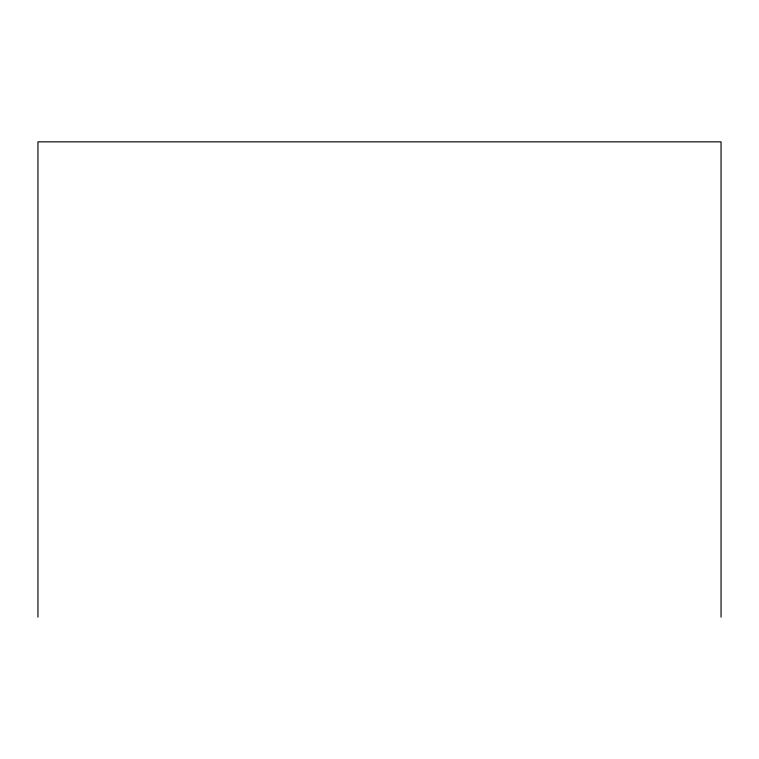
<?xml version="1.0" encoding="UTF-8"?>
<svg xmlns="http://www.w3.org/2000/svg" width="759" height="759" viewBox="0 0 759 759"><rect width="100%" height="100%" fill="white"/><g stroke="black" fill="none" stroke-linecap="round" stroke-linejoin="round"><path stroke-width="1.14" d="M721.05 617.143L721.05 141.857L37.95 141.857L37.95 617.143"/></g></svg>
